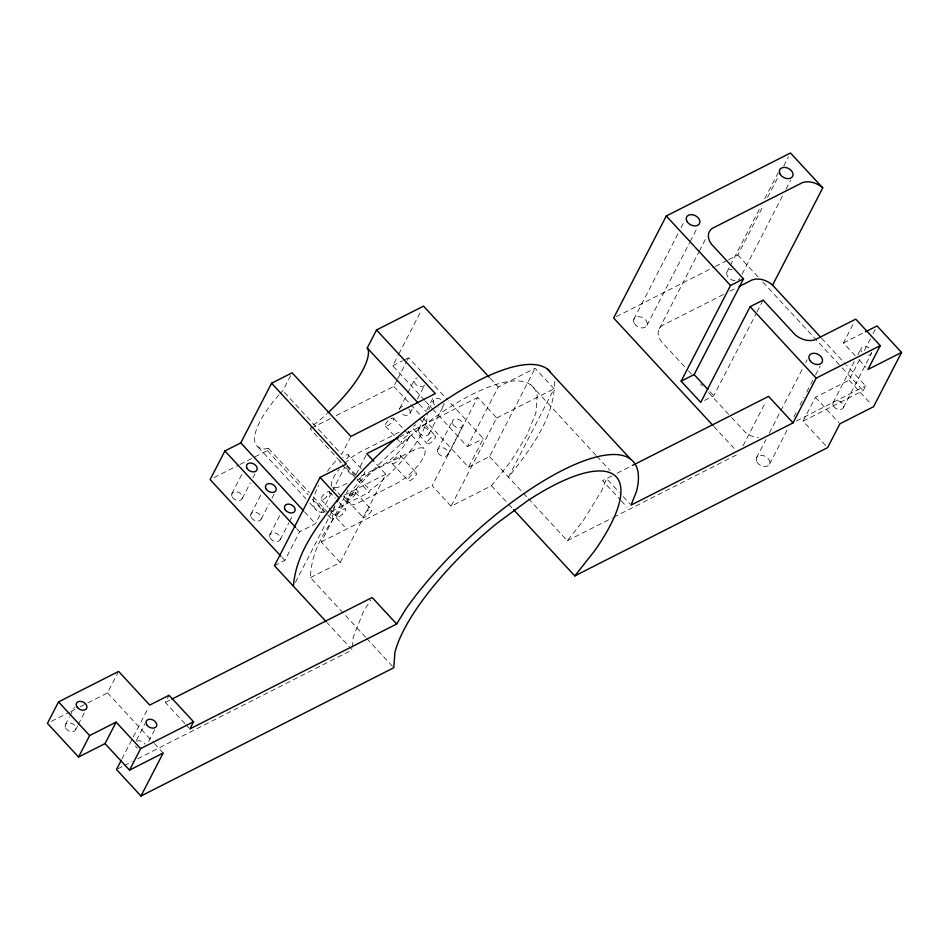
<?xml version="1.0" encoding="UTF-8"?>
<svg xmlns="http://www.w3.org/2000/svg" width="949" height="949" viewBox="0 0 949 949"><rect width="100%" height="100%" fill="white"/><g stroke="black" fill="none" stroke-linecap="round" stroke-linejoin="round"><path stroke-width="0.71" stroke-dasharray="4.75 3.56" d="M365.685 637.325L310.465 577.585C311.094 543.077 335.958 515.188 356.041 489.293L358.366 486.351A148.637 47.711 -42.7 0 1 537.17 395.626L535.9 412.839L526.98 435.152L511.037 461.024L491.463 485.758L451.107 506.232L432.139 485.698L477.703 397.406L496.683 417.928L451.107 506.232M352.459 647.099L353.17 637.337L363.455 611.607L370.703 599.863M554.619 381.498C554.584 418.343 530.254 449.399 508.51 477.11L554.074 388.817L535.106 368.283L498.237 386.99L467.442 446.647L433.574 409.992M65.315 724.822L69.23 717.242M69.882 715.985L74.449 707.135M75.647 729.698L77.604 725.902M78.257 724.645L84.781 712.011M87.937 702.829L107.534 692.889L117.973 672.675M279.86 393.882L282.849 390.751L291.45 374.096M231.888 493.658L242.636 472.827M242.22 498.533L250.287 482.911M252.968 477.703L254.984 473.8M240.014 464.417L267.31 450.561L268.46 448.355L309.315 492.567M121.852 759.093L148.435 707.598M250.868 514.204L260.951 494.678M136.442 740.208L144.924 723.79M184.96 723.636L165.363 702.426L169.052 695.273M261.212 519.079L269.267 503.456M271.96 498.249L274.641 493.041M148.744 741.299L154.604 729.923M311.308 426.611L310.169 428.818L342.055 463.326M269.86 534.75L279.931 515.224M280.192 539.613L288.923 522.697M289.599 521.392L292.956 514.892M274.451 565.699L284.842 560.432L299.623 531.796L315.507 523.729L331.569 492.602M350.905 436.433L341.64 454.381L282.849 390.751M424.606 400.288L392.72 365.792L398.082 355.424M398.746 354.131L421.51 310.026M332.245 491.309L344.297 467.964M336.314 415.555L393.823 386.373L397.18 379.873M397.856 378.568L406.587 361.64M407.263 360.347L408.604 357.737L447.454 399.778M295.436 582.342L334.973 505.734M310.465 577.585L340.228 562.484L321.248 541.95L348.105 489.933M356.219 474.215L366.172 454.939M399.707 408.509L407.097 394.191M407.762 392.898L414.488 379.873M331.308 511.547L368.959 492.436L370.098 490.23L375.294 486.398A74.319 23.855 -42.7 0 0 427.038 413.242M410.039 413.384L413.396 406.872M417.43 399.066L424.82 384.748A5.718 4.057 27.3 0 1 416.196 384.831A5.718 4.057 27.3 0 1 417.133 377.951M340.228 562.484L385.804 474.192L374.902 462.4M426.706 410.276L433.325 397.453M418.687 429.055L425.401 416.042M428.77 409.529L433.468 400.419M429.019 433.93L443.8 405.294M437.679 449.601L452.459 420.965M448.011 454.476L462.792 425.84M423.717 418.723L468.545 467.228L483.326 438.592L448.45 400.858M468.545 467.228L489.53 456.576L535.106 368.283M633.849 319.208L678.405 232.885M681.109 227.653L684.49 221.105M646.945 325.377L689.472 242.98M690.148 241.663L697.574 227.285M659.306 328.639L698.642 252.422M699.33 251.105L706.78 236.657M726.981 271.948L729.686 266.716M730.362 265.412L760.742 206.55M764.787 198.709L778.287 172.552M728.571 259.694L737.812 255.008L763.471 205.304M767.516 197.451L778.322 176.526M783.72 166.063L788.453 156.905M742.106 274.202L783.281 194.415M785.986 189.183L790.707 180.025M704.633 400.407L713.743 395.792L756.365 313.206M757.041 311.889L762.45 301.402M743.043 445.84L765.879 401.593M756.507 457.833L765.962 439.529M769.331 432.993L780.137 412.056M780.813 410.751L803.091 367.595M805.784 362.364L807.136 359.742M769.603 464.014L787.824 428.699M793.898 416.919L797.279 410.383M799.971 405.152L804.028 397.311M806.721 392.079L810.102 385.531M810.778 384.226L812.807 380.3M815.499 375.069L820.233 365.911M825.63 445.52L803.091 421.142L815.416 397.275L849.035 380.217L860.375 358.248M855.191 355.709L843.436 342.98L854.456 321.628M833.08 402.72L855.096 360.062M857.766 354.89L861.099 348.425M864.373 350.489L870.375 338.852M873.044 333.68L876.39 327.215M843.424 407.596L871.443 353.301M803.091 421.142L863.187 390.656L865.642 385.875L846.627 365.306M528.451 498.688L567.324 540.764L583.279 520.598L601.69 490.74L606.541 478.593L619.282 492.377M355.234 475.84L346.599 465.805M415.781 424.737L414.642 425.579A5.718 1.839 -42.7 0 1 413.55 426.22M313.384 425.081L316.492 422.779A74.319 23.855 -42.7 0 0 326.966 413.752M392.72 365.792L402.495 360.834M403.716 360.217L408.604 357.737M214.023 477.596L238.721 465.069M311.474 428.153L331.082 418.212M616.281 316.669L714.039 267.072M715.356 266.396L727.254 260.37M399.826 436.92L477.703 397.406M347.002 483.326L343.17 485.271A26.679 8.565 -42.7 0 1 339.208 469.352M361.059 476.196L380.229 466.469A26.679 8.565 -42.7 0 0 402.673 447.465A26.679 8.565 -42.7 0 0 408.046 431.309L423.978 448.533M723.47 294.475L662.165 325.578A17.153 12.171 27.3 0 0 661.382 341.557L687.467 369.79M729.995 291.165L736.519 287.855M344.534 495.129L385.804 474.192M496.683 417.928L554.074 388.817M467.442 446.647L483.326 438.592M321.248 541.95L432.139 485.698M51.365 721.382L69.657 712.106M70.961 711.442L78.803 707.468M80.107 706.803L86.632 703.494M843.436 342.98L865.417 331.83M165.363 702.426L170.63 699.757M611.808 475.912L602.579 480.597L620.219 499.684M617.087 473.243L632.888 465.224M796.413 421L865.642 385.875M117.795 768.832L123.062 766.163M124.378 765.499L132.279 761.489M137.558 758.809L352.245 649.887L327.322 622.912M567.324 540.764L612.224 517.976M613.552 517.312L739.01 453.658M391.249 418.616L392.091 418.236A5.718 1.839 -42.7 0 1 393.455 420.027L391.071 423.124A5.718 1.839 -42.7 0 1 387.726 425.674L386.729 426.113A5.718 1.839 -42.7 0 1 385.08 425.164L385.377 424.322A5.718 1.839 -42.7 0 1 391.107 418.675M341.521 462.673L340.75 462.804A5.718 1.839 -42.7 0 1 340.371 460.716M357.061 479.969L357.453 479.909A5.718 1.839 -42.7 0 0 362.779 475.971A5.718 1.839 -42.7 0 0 364.38 471.973L364.108 471.89M268.46 448.355L264.89 448.936A74.319 23.855 -42.7 0 1 278.864 394.914M361.391 468.747L347.927 454.595A5.718 1.839 -42.7 0 0 342.838 457.596M392.139 463.539L392.625 463.729A5.718 1.839 -42.7 0 0 398.687 459.838A5.718 1.839 -42.7 0 0 399.992 455.532L397.228 456.588A5.718 1.839 -42.7 0 0 392.139 463.539L408.556 480.965A5.718 1.839 -42.7 0 0 414.606 477.062A5.718 1.839 -42.7 0 0 415.911 472.756L413.159 473.812A5.718 1.839 -42.7 0 0 408.058 480.775M859.118 359.944L865.974 367.37M821.597 338.224L845.63 364.214M737.812 255.008L758.88 277.796M762.889 282.138L841.122 366.777M842.119 367.868L863.187 390.656M849.035 380.217L871.573 404.606M815.416 397.275L838.928 422.72M709.816 391.546L713.743 395.792M688.476 370.869L691.489 374.131M700.516 383.906L702.521 386.077M708.547 392.589L730.623 416.481M731.632 417.56L744.68 431.676A17.153 12.171 27.3 0 0 758.393 437.726M713.933 426.528L735 449.316M530.716 384.677L595.972 455.283M596.968 456.374L610.017 470.49M623.208 496.612L630.065 504.038M621.192 500.752L627.075 507.11M490.265 378.366L498.237 386.99M489.53 456.576L522.46 492.211M523.457 493.29L527.442 497.608M425.603 401.368L432.578 408.912M419.078 404.001L426.054 411.558M491.463 485.758L507.525 503.136M508.522 504.227L512.543 508.569M393.823 386.373L422.72 417.643M419.517 418.687L435.437 435.923M413.278 428.746L427.204 443.824M393.467 418.177L403.42 428.948M404.416 430.027L409.387 435.413M385.365 426.172L395.318 436.943M396.314 438.011L401.285 443.397M400.478 455.722L416.397 472.958M347.18 465.425L358.141 477.288M359.137 478.367L370.098 490.23M346.041 467.643L368.959 492.436M342.209 464.808L353.158 476.647M356.041 489.293L358.485 491.938L345.709 498.427L343.253 495.781M355.341 492.199L371.273 509.423M347.12 500.111L363.04 517.335M332.601 487.027L348.52 504.251M329.362 491.736L335.329 498.189M339.315 502.496L345.282 508.961M321.13 499.637L328.105 507.181M329.089 508.261L337.061 516.873M330.56 511.558L344.499 526.636M313.3 496.873L327.251 511.974M316.527 502.756L332.53 520.123M267.31 450.561L308.176 494.773M312.162 499.091L324.119 512.021M258.033 446.955L305.863 498.711M309.849 503.029L316.824 510.574M304.546 511.879L315.507 523.729M296.634 528.557L299.623 531.796M366.682 638.416L392.779 666.661M281.853 557.193L284.842 560.432M185.945 724.692L188.875 727.871M107.534 692.889L153.347 742.45M154.331 743.518L163.145 753.055M344.784 463.397A26.679 8.565 -42.7 0 1 360.418 451.866L397.477 433.064A26.679 8.565 -42.7 0 1 401.973 431.19M871.68 352.257A5.718 4.057 27.3 0 1 866.057 355.104M861.49 351.782A5.718 4.057 27.3 0 1 862.594 346.895A5.718 4.057 27.3 0 1 869.154 347.892M137.427 748.156A5.718 4.057 27.3 0 1 135.529 746.092M136.632 741.205A5.718 4.057 27.3 0 1 145.102 744.265M408.841 408.936A5.718 4.057 27.3 0 1 408.544 414.927A5.718 4.057 27.3 0 1 400.905 412.969M399.458 409.565A5.718 4.057 27.3 0 1 405.081 406.718M443.907 403.1A5.718 4.057 27.3 0 1 438.426 407.097M434.666 404.867A5.718 4.057 27.3 0 1 434.476 399.173A5.718 4.057 27.3 0 1 441.522 399.885M348.449 454.737A5.718 1.839 -42.7 0 1 344.724 460.787M332.447 519.981A70.511 22.634 -42.7 0 1 335.282 505.437M740.078 278.128A7.236 5.136 27.3 0 1 738.192 280.074M735.048 280.679A7.236 5.136 27.3 0 1 726.851 274.724A7.236 5.136 27.3 0 1 732.011 269.397M323.692 512.555A74.319 23.855 -42.7 0 1 318.722 485.319M327.512 471.262A74.319 23.855 -42.7 0 1 337.666 458.533M401.297 441.558L401 442.388A5.718 1.839 -42.7 0 0 402.661 443.337L403.645 442.91A5.718 1.839 -42.7 0 0 407.002 440.36L409.375 437.252A5.718 1.839 -42.7 0 0 408.023 435.472L407.026 435.911A5.718 1.839 -42.7 0 0 401.297 441.558M355.543 493.278L355.199 494.144A5.718 1.839 -42.7 0 1 349.386 499.732A5.718 1.839 -42.7 0 1 347.263 498.166L347.88 497.169A5.718 1.839 -42.7 0 1 353.075 492.578A5.718 1.839 -42.7 0 1 355.543 493.278M371.474 510.515L371.13 511.369A5.718 1.839 -42.7 0 1 365.306 516.968A5.718 1.839 -42.7 0 1 363.182 515.402L363.799 514.405A5.718 1.839 -42.7 0 1 369.007 509.803A5.718 1.839 -42.7 0 1 371.474 510.515M326.753 496.79L325.626 497.774A5.718 1.839 -42.7 0 1 320.881 499.221A5.718 1.839 -42.7 0 1 324.866 493.599L326.005 492.745A5.718 1.839 -42.7 0 1 329.611 492.151A5.718 1.839 -42.7 0 1 326.753 496.79M342.672 514.026L341.557 515.01A5.718 1.839 -42.7 0 1 336.812 516.446A5.718 1.839 -42.7 0 1 340.786 510.823L341.925 509.981A5.718 1.839 -42.7 0 1 345.531 509.388A5.718 1.839 -42.7 0 1 342.672 514.026M430.941 437.786L429.826 438.77A5.718 1.839 -42.7 0 0 426.967 443.408A5.718 1.839 -42.7 0 0 430.561 442.803L431.712 441.961A5.718 1.839 -42.7 0 0 435.686 436.338A5.718 1.839 -42.7 0 0 430.941 437.786M413.396 450.289L376.338 469.091A26.679 8.565 -42.7 0 0 349.185 495.2A26.679 8.565 -42.7 0 0 359.102 502.496L396.148 483.693A26.679 8.565 -42.7 0 0 423.301 457.596A26.679 8.565 -42.7 0 0 413.396 450.289M270.24 538.095A5.718 4.057 27.3 0 0 279.599 540.503A5.718 4.057 27.3 0 0 275.234 532.947A5.718 4.057 27.3 0 0 270.24 538.095M251.248 517.549A5.718 4.057 27.3 0 0 260.619 519.957A5.718 4.057 27.3 0 0 256.254 512.401A5.718 4.057 27.3 0 0 251.248 517.549M833.459 406.077A5.718 4.057 27.3 0 0 842.831 408.473A5.718 4.057 27.3 0 0 838.465 400.917A5.718 4.057 27.3 0 0 833.459 406.077M65.695 728.18A5.718 4.057 27.3 0 0 75.066 730.576A5.718 4.057 27.3 0 0 70.689 723.019A5.718 4.057 27.3 0 0 65.695 728.18M452.839 424.322A5.718 4.057 27.3 0 0 462.199 426.718A5.718 4.057 27.3 0 0 457.833 419.161A5.718 4.057 27.3 0 0 452.839 424.322M438.058 452.958A5.718 4.057 27.3 0 0 447.418 455.354A5.718 4.057 27.3 0 0 443.053 447.798A5.718 4.057 27.3 0 0 438.058 452.958M419.067 432.412A5.718 4.057 27.3 0 0 428.438 434.808A5.718 4.057 27.3 0 0 424.061 427.252A5.718 4.057 27.3 0 0 419.067 432.412M232.268 497.015A5.718 4.057 27.3 0 0 241.627 499.411A5.718 4.057 27.3 0 0 237.262 491.855A5.718 4.057 27.3 0 0 232.268 497.015M756.994 462.08A7.236 5.136 27.3 0 0 768.856 465.129A7.236 5.136 27.3 0 0 763.316 455.556A7.236 5.136 27.3 0 0 756.994 462.08M634.335 323.455A7.236 5.136 27.3 0 0 646.198 326.492A7.236 5.136 27.3 0 0 640.67 316.919A7.236 5.136 27.3 0 0 634.335 323.455"/><path stroke-width="1.42" d="M293.419 586.233C296.23 547.265 325.637 515.805 348.307 486.173A171.508 55.054 -42.7 0 1 550.313 371.818M820.6 337.144L772.557 285.151L822.747 187.902A17.153 12.171 27.3 0 0 802.356 182.671L712.355 228.329A17.153 12.171 27.3 0 0 711.572 244.308L743.53 278.887L730.528 285.483L681.133 381.178L700.742 402.388L750.125 306.693L763.126 300.098L794.871 334.439A17.153 12.171 27.3 0 0 815.25 339.671L855.749 319.125L880.245 345.626L816.164 378.141L793.067 422.886L631.049 505.093L636.471 491.511A171.508 55.054 -42.7 0 0 562.496 470.301A171.508 55.054 -42.7 0 0 406.362 608.262L396.646 624.015L189.859 728.939L193.56 721.774L169.052 695.273L149.728 705.071L118.625 671.406L58.53 701.892L47.45 723.375L78.565 757.041L105.031 743.613L116.122 722.13L140.618 748.642L129.527 770.114L105.031 743.613M489.269 377.287L423.515 306.136L376.516 329.979L435.318 393.598L350.905 436.433L292.114 372.815L271.58 383.23L240.785 442.886L224.901 450.941L210.12 479.577L280.857 556.114M78.565 757.041L89.645 735.558L116.122 722.13M121.175 760.398L116.478 769.509L140.974 796.009L393.788 667.74L394.926 652.354A148.637 47.711 -42.7 0 1 497.062 523.267L526.754 501.345A148.637 47.711 -42.7 0 1 594.359 551.179L574.786 575.913L513.551 509.649M327.986 412.815A74.319 23.855 -42.7 0 0 368.236 349.612L367.251 347.939L376.516 329.979M140.974 796.009L163.145 753.055L129.527 770.114M271.58 383.23L346.302 464.073L320.027 477.406L274.451 565.699L326.326 621.832M336.99 501.831L338.995 497.94L320.027 477.406M822.747 187.902L790.47 152.991L666.293 215.992L613.647 318.01L712.936 425.437M681.133 381.178L694.146 374.582L743.53 278.887M880.245 345.626L867.932 369.493L901.55 352.435L877.054 325.934L865.417 331.83M901.55 352.435L873.531 406.73L839.912 423.788L827.599 447.643L574.786 575.913M398.509 437.584L366.824 453.658L373.918 461.333M739.117 286.539L752.166 279.919A17.153 12.171 27.3 0 1 772.557 285.151M171.947 699.093L372.15 597.514L396.646 624.015M632.888 465.224L768.571 396.385L793.067 422.886M140.618 748.642L193.56 721.774M666.293 215.992L730.528 285.483M750.125 306.693L816.164 378.141M694.146 374.582L707.859 389.422M547.17 368.853L630.492 459.019M367.251 347.939L418.082 402.934M240.785 442.886L303.55 510.799M224.901 450.941L295.637 527.478M58.53 701.892L89.645 735.558M285.02 509.459A5.718 4.057 27.3 0 0 294.38 511.867A5.718 4.057 27.3 0 0 290.014 504.31A5.718 4.057 27.3 0 0 285.02 509.459M266.028 488.913A5.718 4.057 27.3 0 0 275.4 491.321A5.718 4.057 27.3 0 0 271.034 483.765A5.718 4.057 27.3 0 0 266.028 488.913M247.048 468.379A5.718 4.057 27.3 0 0 256.408 470.775A5.718 4.057 27.3 0 0 252.043 463.219A5.718 4.057 27.3 0 0 247.048 468.379M76.786 706.697A5.718 4.057 27.3 0 0 86.145 709.105A5.718 4.057 27.3 0 0 81.78 701.548A5.718 4.057 27.3 0 0 76.786 706.697M146.609 724.621A5.718 4.057 27.3 0 0 155.968 727.017A5.718 4.057 27.3 0 0 151.603 719.461A5.718 4.057 27.3 0 0 146.609 724.621M809.639 360.062A7.236 5.136 27.3 0 0 821.502 363.111A7.236 5.136 27.3 0 0 815.974 353.538A7.236 5.136 27.3 0 0 809.639 360.062M780.125 174.177A7.236 5.136 27.3 0 0 791.988 177.226A7.236 5.136 27.3 0 0 786.448 167.653A7.236 5.136 27.3 0 0 780.125 174.177M686.993 221.437A7.236 5.136 27.3 0 0 698.855 224.474A7.236 5.136 27.3 0 0 693.316 214.901A7.236 5.136 27.3 0 0 686.993 221.437"/></g></svg>
